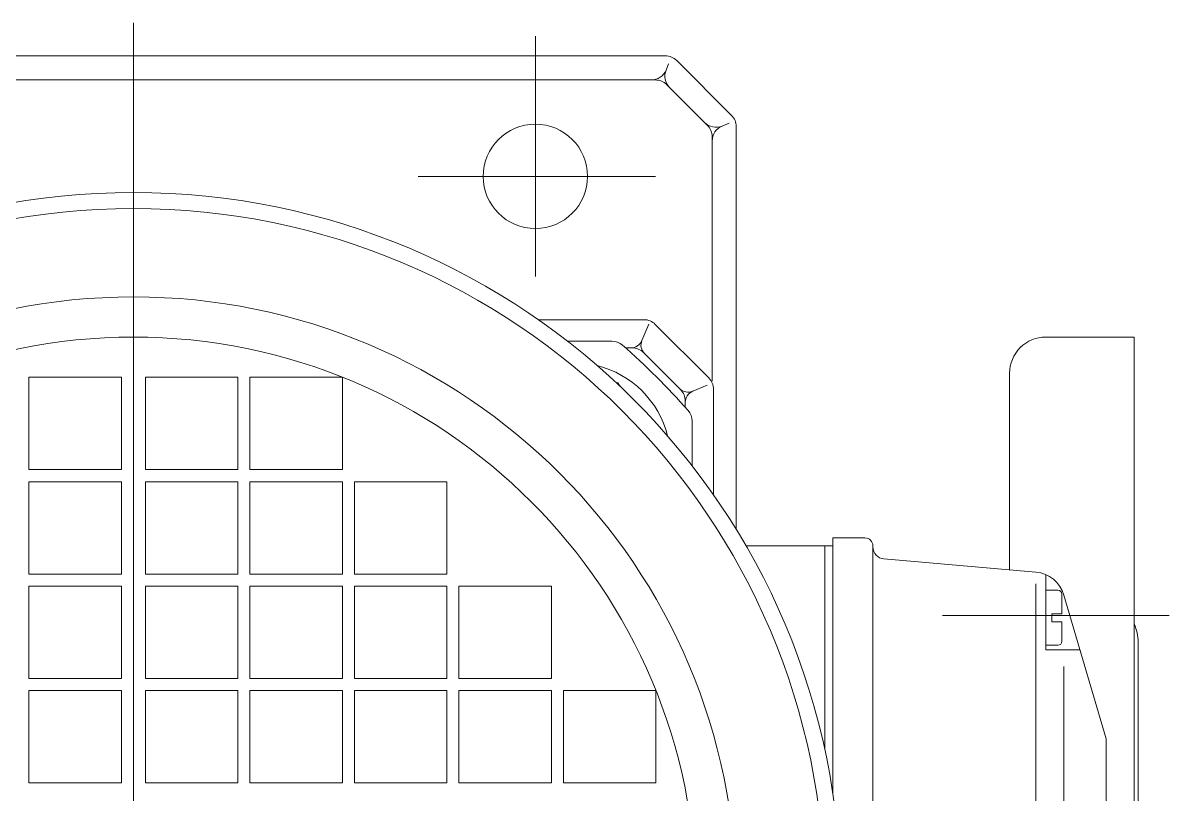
# Model space of a CAD drawing. Header units: millimetres. Extents: x 226317 to 226469, y 8188100 to 8188260.
# Drawn here: x 226391.6754 to 226391.818, y 8188239.7216 to 8188239.8176 of the extents above; entities that cross this region are included whole.
import ezdxf

# ---------------------------------------------------------------- set-up
doc = ezdxf.new("R2010")
doc.units = ezdxf.units.MM
doc.layers.add('0-BLOCK-SANIT', color=8, linetype='Continuous', lineweight=25)

# ---------------------------------------------------------------- blocks, each defined once
blk = doc.blocks.new('manifold')
at = {"layer": '0-BLOCK-SANIT', "color": 8, "lineweight": 0}
for p, q in [((0.6376478532329202, -1.890236202569213, -9.698933451613519e-07), (0.6376478532329202, -1.757893670292106, -9.698933451613519e-07)), ((0.6376478532329202, -1.890236202569213, -9.698933451613519e-07), (0.6376478532329202, -1.757893670292106, -9.698933451613519e-07)), ((0.634647854603827, -1.888993522094097, -9.698933451613519e-07), (0.634647854603827, -1.759136833192315, -9.698933451613519e-07)), ((0.634647854603827, -1.888993522094097, -9.698933451613519e-07), (0.634647854603827, -1.759136833192315, -9.698933451613519e-07)), ((0.5586479613557458, -1.811064813227858, -9.698933451613519e-07), (0.5471479604020715, -1.811064813227858, -9.698933451613519e-07)), ((0.5471479604020715, -1.822564812318888, -9.698933451613519e-07), (0.5471479604020715, -1.811064813227858, -9.698933451613519e-07)), ((0.5586479613557458, -1.811064813227858, -9.698933451613519e-07), (0.5471479604020715, -1.811064813227858, -9.698933451613519e-07)), ((0.5471479604020715, -1.822564812318888, -9.698933451613519e-07), (0.5471479604020715, -1.811064813227858, -9.698933451613519e-07)), ((0.5586479613557458, -1.822564812318888, -9.698933451613519e-07), (0.5586479613557458, -1.811064813227858, -9.698933451613519e-07)), ((0.5586479613557458, -1.822564812318888, -9.698933451613519e-07), (0.5586479613557458, -1.811064813227858, -9.698933451613519e-07)), ((0.5601479606702924, -1.822564812318888, -9.698933451613519e-07), (0.5601479606702924, -1.811064813227858, -9.698933451613519e-07)), ((0.5716479597613215, -1.811064813227858, -9.698933451613519e-07), (0.5601479606702924, -1.811064813227858, -9.698933451613519e-07)), ((0.5601479606702924, -1.822564812318888, -9.698933451613519e-07), (0.5601479606702924, -1.811064813227858, -9.698933451613519e-07)), ((0.5716479597613215, -1.811064813227858, -9.698933451613519e-07), (0.5601479606702924, -1.811064813227858, -9.698933451613519e-07)), ((0.5716479597613215, -1.822564812318888, -9.698933451613519e-07), (0.5716479597613215, -1.811064813227858, -9.698933451613519e-07)), ((0.5716479597613215, -1.822564812318888, -9.698933451613519e-07), (0.5716479597613215, -1.811064813227858, -9.698933451613519e-07)), ((0.5731479609385133, -1.822564812318888, -9.698933451613519e-07), (0.5731479609385133, -1.811064813227858, -9.698933451613519e-07)), ((0.5846479600295424, -1.811064813227858, -9.698933451613519e-07), (0.5731479609385133, -1.811064813227858, -9.698933451613519e-07)), ((0.5731479609385133, -1.822564812318888, -9.698933451613519e-07), (0.5731479609385133, -1.811064813227858, -9.698933451613519e-07)), ((0.5846479600295424, -1.811064813227858, -9.698933451613519e-07), (0.5731479609385133, -1.811064813227858, -9.698933451613519e-07)), ((0.5846479600295424, -1.822564812318888, -9.698933451613519e-07), (0.5846479600295424, -1.811064813227858, -9.698933451613519e-07)), ((0.5846479600295424, -1.822564812318888, -9.698933451613519e-07), (0.5846479600295424, -1.811064813227858, -9.698933451613519e-07)), ((0.5861479612067342, -1.822564812318888, -9.698933451613519e-07), (0.5861479612067342, -1.811064813227858, -9.698933451613519e-07)), ((0.5976479602977633, -1.811064813227858, -9.698933451613519e-07), (0.5861479612067342, -1.811064813227858, -9.698933451613519e-07)), ((0.5861479612067342, -1.822564812318888, -9.698933451613519e-07), (0.5861479612067342, -1.811064813227858, -9.698933451613519e-07)), ((0.5976479602977633, -1.811064813227858, -9.698933451613519e-07), (0.5861479612067342, -1.811064813227858, -9.698933451613519e-07)), ((0.5976479602977633, -1.822564812318888, -9.698933451613519e-07), (0.5976479602977633, -1.811064813227858, -9.698933451613519e-07)), ((0.5976479602977633, -1.822564812318888, -9.698933451613519e-07), (0.5976479602977633, -1.811064813227858, -9.698933451613519e-07)), ((0.5586479613557458, -1.822564812318888, -9.698933451613519e-07), (0.5471479604020715, -1.822564812318888, -9.698933451613519e-07)), ((0.5586479613557458, -1.822564812318888, -9.698933451613519e-07), (0.5471479604020715, -1.822564812318888, -9.698933451613519e-07)), ((0.5716479597613215, -1.822564812318888, -9.698933451613519e-07), (0.5601479606702924, -1.822564812318888, -9.698933451613519e-07)), ((0.5716479597613215, -1.822564812318888, -9.698933451613519e-07), (0.5601479606702924, -1.822564812318888, -9.698933451613519e-07)), ((0.5846479600295424, -1.822564812318888, -9.698933451613519e-07), (0.5731479609385133, -1.822564812318888, -9.698933451613519e-07)), ((0.5846479600295424, -1.822564812318888, -9.698933451613519e-07), (0.5731479609385133, -1.822564812318888, -9.698933451613519e-07)), ((0.5976479602977633, -1.822564812318888, -9.698933451613519e-07), (0.5861479612067342, -1.822564812318888, -9.698933451613519e-07)), ((0.5976479602977633, -1.822564812318888, -9.698933451613519e-07), (0.5861479612067342, -1.822564812318888, -9.698933451613519e-07)), ((0.6417482411488891, -1.824064813496079, -9.698933451613519e-07), (0.4244441641494632, -1.824064813496079, -9.698933451613519e-07)), ((0.6417482411488891, -1.824064813496079, -9.698933451613519e-07), (0.4244441641494632, -1.824064813496079, -9.698933451613519e-07)), ((0.5471479604020715, -1.8370648137643, -9.698933451613519e-07), (0.5471479604020715, -1.825564812810626, -9.698933451613519e-07)), ((0.5471479604020715, -1.825564812810626, -9.698933451613519e-07), (0.5586479613557458, -1.825564812810626, -9.698933451613519e-07)), ((0.5471479604020715, -1.8370648137643, -9.698933451613519e-07), (0.5471479604020715, -1.825564812810626, -9.698933451613519e-07)), ((0.5471479604020715, -1.825564812810626, -9.698933451613519e-07), (0.5586479613557458, -1.825564812810626, -9.698933451613519e-07)), ((0.5586479613557458, -1.8370648137643, -9.698933451613519e-07), (0.5586479613557458, -1.825564812810626, -9.698933451613519e-07)), ((0.5586479613557458, -1.8370648137643, -9.698933451613519e-07), (0.5586479613557458, -1.825564812810626, -9.698933451613519e-07)), ((0.5601479606702924, -1.8370648137643, -9.698933451613519e-07), (0.5601479606702924, -1.825564812810626, -9.698933451613519e-07)), ((0.5601479606702924, -1.825564812810626, -9.698933451613519e-07), (0.5716479597613215, -1.825564812810626, -9.698933451613519e-07)), ((0.5601479606702924, -1.8370648137643, -9.698933451613519e-07), (0.5601479606702924, -1.825564812810626, -9.698933451613519e-07)), ((0.5601479606702924, -1.825564812810626, -9.698933451613519e-07), (0.5716479597613215, -1.825564812810626, -9.698933451613519e-07)), ((0.5716479597613215, -1.8370648137643, -9.698933451613519e-07), (0.5716479597613215, -1.825564812810626, -9.698933451613519e-07)), ((0.5716479597613215, -1.8370648137643, -9.698933451613519e-07), (0.5716479597613215, -1.825564812810626, -9.698933451613519e-07)), ((0.5731479609385133, -1.8370648137643, -9.698933451613519e-07), (0.5731479609385133, -1.825564812810626, -9.698933451613519e-07)), ((0.5731479609385133, -1.825564812810626, -9.698933451613519e-07), (0.5846479600295424, -1.825564812810626, -9.698933451613519e-07)), ((0.5731479609385133, -1.8370648137643, -9.698933451613519e-07), (0.5731479609385133, -1.825564812810626, -9.698933451613519e-07)), ((0.5731479609385133, -1.825564812810626, -9.698933451613519e-07), (0.5846479600295424, -1.825564812810626, -9.698933451613519e-07)), ((0.5846479600295424, -1.8370648137643, -9.698933451613519e-07), (0.5846479600295424, -1.825564812810626, -9.698933451613519e-07)), ((0.5846479600295424, -1.8370648137643, -9.698933451613519e-07), (0.5846479600295424, -1.825564812810626, -9.698933451613519e-07)), ((0.5861479612067342, -1.825564812810626, -9.698933451613519e-07), (0.5976479602977633, -1.825564812810626, -9.698933451613519e-07)), ((0.5861479612067342, -1.8370648137643, -9.698933451613519e-07), (0.5861479612067342, -1.825564812810626, -9.698933451613519e-07)), ((0.5861479612067342, -1.825564812810626, -9.698933451613519e-07), (0.5976479602977633, -1.825564812810626, -9.698933451613519e-07)), ((0.5861479612067342, -1.8370648137643, -9.698933451613519e-07), (0.5861479612067342, -1.825564812810626, -9.698933451613519e-07)), ((0.5976479602977633, -1.8370648137643, -9.698933451613519e-07), (0.5976479602977633, -1.825564812810626, -9.698933451613519e-07)), ((0.5976479602977633, -1.8370648137643, -9.698933451613519e-07), (0.5976479602977633, -1.825564812810626, -9.698933451613519e-07)), ((0.5471479604020715, -1.8370648137643, -9.698933451613519e-07), (0.5586479613557458, -1.8370648137643, -9.698933451613519e-07)), ((0.5471479604020715, -1.8370648137643, -9.698933451613519e-07), (0.5586479613557458, -1.8370648137643, -9.698933451613519e-07)), ((0.5601479606702924, -1.8370648137643, -9.698933451613519e-07), (0.5716479597613215, -1.8370648137643, -9.698933451613519e-07)), ((0.5601479606702924, -1.8370648137643, -9.698933451613519e-07), (0.5716479597613215, -1.8370648137643, -9.698933451613519e-07)), ((0.5731479609385133, -1.8370648137643, -9.698933451613519e-07), (0.5846479600295424, -1.8370648137643, -9.698933451613519e-07)), ((0.5731479609385133, -1.8370648137643, -9.698933451613519e-07), (0.5846479600295424, -1.8370648137643, -9.698933451613519e-07)), ((0.5861479612067342, -1.8370648137643, -9.698933451613519e-07), (0.5976479602977633, -1.8370648137643, -9.698933451613519e-07)), ((0.5861479612067342, -1.8370648137643, -9.698933451613519e-07), (0.5976479602977633, -1.8370648137643, -9.698933451613519e-07)), ((0.5471479604020715, -1.838564813078847, -9.698933451613519e-07), (0.5586479613557458, -1.838564813078847, -9.698933451613519e-07)), ((0.5471479604020715, -1.850064814032521, -9.698933451613519e-07), (0.5471479604020715, -1.838564813078847, -9.698933451613519e-07)), ((0.5471479604020715, -1.838564813078847, -9.698933451613519e-07), (0.5586479613557458, -1.838564813078847, -9.698933451613519e-07)), ((0.5471479604020715, -1.850064814032521, -9.698933451613519e-07), (0.5471479604020715, -1.838564813078847, -9.698933451613519e-07)), ((0.5586479613557458, -1.850064814032521, -9.698933451613519e-07), (0.5586479613557458, -1.838564813078847, -9.698933451613519e-07)), ((0.5586479613557458, -1.850064814032521, -9.698933451613519e-07), (0.5586479613557458, -1.838564813078847, -9.698933451613519e-07)), ((0.5601479606702924, -1.838564813078847, -9.698933451613519e-07), (0.5716479597613215, -1.838564813078847, -9.698933451613519e-07)), ((0.5601479606702924, -1.850064814032521, -9.698933451613519e-07), (0.5601479606702924, -1.838564813078847, -9.698933451613519e-07)), ((0.5601479606702924, -1.838564813078847, -9.698933451613519e-07), (0.5716479597613215, -1.838564813078847, -9.698933451613519e-07)), ((0.5601479606702924, -1.850064814032521, -9.698933451613519e-07), (0.5601479606702924, -1.838564813078847, -9.698933451613519e-07)), ((0.5716479597613215, -1.850064814032521, -9.698933451613519e-07), (0.5716479597613215, -1.838564813078847, -9.698933451613519e-07)), ((0.5716479597613215, -1.850064814032521, -9.698933451613519e-07), (0.5716479597613215, -1.838564813078847, -9.698933451613519e-07)), ((0.5731479609385133, -1.838564813078847, -9.698933451613519e-07), (0.5846479600295424, -1.838564813078847, -9.698933451613519e-07)), ((0.5731479609385133, -1.850064814032521, -9.698933451613519e-07), (0.5731479609385133, -1.838564813078847, -9.698933451613519e-07)), ((0.5731479609385133, -1.838564813078847, -9.698933451613519e-07), (0.5846479600295424, -1.838564813078847, -9.698933451613519e-07)), ((0.5731479609385133, -1.850064814032521, -9.698933451613519e-07), (0.5731479609385133, -1.838564813078847, -9.698933451613519e-07)), ((0.5846479600295424, -1.850064814032521, -9.698933451613519e-07), (0.5846479600295424, -1.838564813078847, -9.698933451613519e-07)), ((0.5846479600295424, -1.850064814032521, -9.698933451613519e-07), (0.5846479600295424, -1.838564813078847, -9.698933451613519e-07)), ((0.5861479612067342, -1.838564813078847, -9.698933451613519e-07), (0.5976479602977633, -1.838564813078847, -9.698933451613519e-07)), ((0.5861479612067342, -1.850064814032521, -9.698933451613519e-07), (0.5861479612067342, -1.838564813078847, -9.698933451613519e-07)), ((0.5861479612067342, -1.838564813078847, -9.698933451613519e-07), (0.5976479602977633, -1.838564813078847, -9.698933451613519e-07)), ((0.5861479612067342, -1.850064814032521, -9.698933451613519e-07), (0.5861479612067342, -1.838564813078847, -9.698933451613519e-07)), ((0.5976479602977633, -1.850064814032521, -9.698933451613519e-07), (0.5976479602977633, -1.838564813078847, -9.698933451613519e-07)), ((0.5976479602977633, -1.850064814032521, -9.698933451613519e-07), (0.5976479602977633, -1.838564813078847, -9.698933451613519e-07)), ((0.5471479604020715, -1.850064814032521, -9.698933451613519e-07), (0.5586479613557458, -1.850064814032521, -9.698933451613519e-07)), ((0.5471479604020715, -1.850064814032521, -9.698933451613519e-07), (0.5586479613557458, -1.850064814032521, -9.698933451613519e-07)), ((0.5601479606702924, -1.850064814032521, -9.698933451613519e-07), (0.5716479597613215, -1.850064814032521, -9.698933451613519e-07)), ((0.5601479606702924, -1.850064814032521, -9.698933451613519e-07), (0.5716479597613215, -1.850064814032521, -9.698933451613519e-07)), ((0.5731479609385133, -1.850064814032521, -9.698933451613519e-07), (0.5846479600295424, -1.850064814032521, -9.698933451613519e-07)), ((0.5731479609385133, -1.850064814032521, -9.698933451613519e-07), (0.5846479600295424, -1.850064814032521, -9.698933451613519e-07)), ((0.5861479612067342, -1.850064814032521, -9.698933451613519e-07), (0.5976479602977633, -1.850064814032521, -9.698933451613519e-07)), ((0.5861479612067342, -1.850064814032521, -9.698933451613519e-07), (0.5976479602977633, -1.850064814032521, -9.698933451613519e-07)), ((0.5471479604020715, -1.851564813347068, -9.698933451613519e-07), (0.5586479613557458, -1.851564813347068, -9.698933451613519e-07)), ((0.5471479604020715, -1.863064812438097, -9.698933451613519e-07), (0.5471479604020715, -1.851564813347068, -9.698933451613519e-07)), ((0.5471479604020715, -1.851564813347068, -9.698933451613519e-07), (0.5586479613557458, -1.851564813347068, -9.698933451613519e-07)), ((0.5471479604020715, -1.863064812438097, -9.698933451613519e-07), (0.5471479604020715, -1.851564813347068, -9.698933451613519e-07)), ((0.5586479613557458, -1.863064812438097, -9.698933451613519e-07), (0.5586479613557458, -1.851564813347068, -9.698933451613519e-07)), ((0.5586479613557458, -1.863064812438097, -9.698933451613519e-07), (0.5586479613557458, -1.851564813347068, -9.698933451613519e-07)), ((0.5601479606702924, -1.851564813347068, -9.698933451613519e-07), (0.5716479597613215, -1.851564813347068, -9.698933451613519e-07)), ((0.5601479606702924, -1.863064812438097, -9.698933451613519e-07), (0.5601479606702924, -1.851564813347068, -9.698933451613519e-07)), ((0.5601479606702924, -1.851564813347068, -9.698933451613519e-07), (0.5716479597613215, -1.851564813347068, -9.698933451613519e-07)), ((0.5601479606702924, -1.863064812438097, -9.698933451613519e-07), (0.5601479606702924, -1.851564813347068, -9.698933451613519e-07)), ((0.5716479597613215, -1.863064812438097, -9.698933451613519e-07), (0.5716479597613215, -1.851564813347068, -9.698933451613519e-07)), ((0.5716479597613215, -1.863064812438097, -9.698933451613519e-07), (0.5716479597613215, -1.851564813347068, -9.698933451613519e-07)), ((0.5731479609385133, -1.851564813347068, -9.698933451613519e-07), (0.5846479600295424, -1.851564813347068, -9.698933451613519e-07)), ((0.5731479609385133, -1.863064812438097, -9.698933451613519e-07), (0.5731479609385133, -1.851564813347068, -9.698933451613519e-07)), ((0.5731479609385133, -1.851564813347068, -9.698933451613519e-07), (0.5846479600295424, -1.851564813347068, -9.698933451613519e-07)), ((0.5731479609385133, -1.863064812438097, -9.698933451613519e-07), (0.5731479609385133, -1.851564813347068, -9.698933451613519e-07)), ((0.5846479600295424, -1.863064812438097, -9.698933451613519e-07), (0.5846479600295424, -1.851564813347068, -9.698933451613519e-07)), ((0.5846479600295424, -1.863064812438097, -9.698933451613519e-07), (0.5846479600295424, -1.851564813347068, -9.698933451613519e-07)), ((0.6226479606702924, -1.859480341838207, -9.698933451613519e-07), (0.6226479606702924, -1.888996941910591, -9.698933451613519e-07)), ((0.6226479606702924, -1.859480341838207, -9.698933451613519e-07), (0.6226479606702924, -1.888996941910591, -9.698933451613519e-07)), ((0.5471479604020715, -1.863064812438097, -9.698933451613519e-07), (0.5586479613557458, -1.863064812438097, -9.698933451613519e-07)), ((0.5471479604020715, -1.863064812438097, -9.698933451613519e-07), (0.5586479613557458, -1.863064812438097, -9.698933451613519e-07)), ((0.5601479606702924, -1.863064812438097, -9.698933451613519e-07), (0.5716479597613215, -1.863064812438097, -9.698933451613519e-07)), ((0.5601479606702924, -1.863064812438097, -9.698933451613519e-07), (0.5716479597613215, -1.863064812438097, -9.698933451613519e-07)), ((0.5731479609385133, -1.863064812438097, -9.698933451613519e-07), (0.5846479600295424, -1.863064812438097, -9.698933451613519e-07)), ((0.5731479609385133, -1.863064812438097, -9.698933451613519e-07), (0.5846479600295424, -1.863064812438097, -9.698933451613519e-07)), ((0.5471479604020715, -1.864564813615289, -9.698933451613519e-07), (0.5586479613557458, -1.864564813615289, -9.698933451613519e-07)), ((0.5471479604020715, -1.876064812706318, -9.698933451613519e-07), (0.5471479604020715, -1.864564813615289, -9.698933451613519e-07)), ((0.5471479604020715, -1.864564813615289, -9.698933451613519e-07), (0.5586479613557458, -1.864564813615289, -9.698933451613519e-07)), ((0.5471479604020715, -1.876064812706318, -9.698933451613519e-07), (0.5471479604020715, -1.864564813615289, -9.698933451613519e-07)), ((0.5586479613557458, -1.876064812706318, -9.698933451613519e-07), (0.5586479613557458, -1.864564813615289, -9.698933451613519e-07)), ((0.5586479613557458, -1.876064812706318, -9.698933451613519e-07), (0.5586479613557458, -1.864564813615289, -9.698933451613519e-07)), ((0.5601479606702924, -1.864564813615289, -9.698933451613519e-07), (0.5716479597613215, -1.864564813615289, -9.698933451613519e-07)), ((0.5601479606702924, -1.876064812706318, -9.698933451613519e-07), (0.5601479606702924, -1.864564813615289, -9.698933451613519e-07)), ((0.5601479606702924, -1.864564813615289, -9.698933451613519e-07), (0.5716479597613215, -1.864564813615289, -9.698933451613519e-07)), ((0.5601479606702924, -1.876064812706318, -9.698933451613519e-07), (0.5601479606702924, -1.864564813615289, -9.698933451613519e-07)), ((0.5716479597613215, -1.876064812706318, -9.698933451613519e-07), (0.5716479597613215, -1.864564813615289, -9.698933451613519e-07)), ((0.5716479597613215, -1.876064812706318, -9.698933451613519e-07), (0.5716479597613215, -1.864564813615289, -9.698933451613519e-07)), ((0.604811473749578, -1.874427849368658, -9.698933451613519e-07), (0.604811473749578, -1.887564083503094, -9.698933451613519e-07)), ((0.604811473749578, -1.874427849368658, -9.698933451613519e-07), (0.604811473749578, -1.887564083503094, -9.698933451613519e-07)), ((0.6101746326312423, -1.874064812378492, -9.698933451613519e-07), (0.6400993624702096, -1.874064812378492, -9.698933451613519e-07)), ((0.6101746326312423, -1.874064812378492, -9.698933451613519e-07), (0.6400993624702096, -1.874064812378492, -9.698933451613519e-07)), ((0.5471479604020715, -1.876064812706318, -9.698933451613519e-07), (0.5586479613557458, -1.876064812706318, -9.698933451613519e-07)), ((0.5471479604020715, -1.876064812706318, -9.698933451613519e-07), (0.5586479613557458, -1.876064812706318, -9.698933451613519e-07)), ((0.5601479606702924, -1.876064812706318, -9.698933451613519e-07), (0.5716479597613215, -1.876064812706318, -9.698933451613519e-07)), ((0.5601479606702924, -1.876064812706318, -9.698933451613519e-07), (0.5716479597613215, -1.876064812706318, -9.698933451613519e-07)), ((0.5471479604020715, -1.877564813883509, -9.698933451613519e-07), (0.5586479613557458, -1.877564813883509, -9.698933451613519e-07)), ((0.5471479604020715, -1.889064811111894, -9.698933451613519e-07), (0.5471479604020715, -1.877564813883509, -9.698933451613519e-07)), ((0.5471479604020715, -1.877564813883509, -9.698933451613519e-07), (0.5586479613557458, -1.877564813883509, -9.698933451613519e-07)), ((0.5471479604020715, -1.889064811111894, -9.698933451613519e-07), (0.5471479604020715, -1.877564813883509, -9.698933451613519e-07)), ((0.5586479613557458, -1.889064811111894, -9.698933451613519e-07), (0.5586479613557458, -1.877564813883509, -9.698933451613519e-07)), ((0.5586479613557458, -1.889064811111894, -9.698933451613519e-07), (0.5586479613557458, -1.877564813883509, -9.698933451613519e-07)), ((0.6021476248279214, -1.883592642785516, -9.698933451613519e-07), (0.6021476248279214, -1.87804430531105, -9.698933451613519e-07)), ((0.6021476248279214, -1.883592642785516, -9.698933451613519e-07), (0.6021476248279214, -1.87804430531105, -9.698933451613519e-07)), ((0.5965267913416028, -1.884591558889952, -9.698933451613519e-07), (0.5969498669728637, -1.884347293467727, -9.698933451613519e-07)), ((0.5965267913416028, -1.884591558889952, -9.698933451613519e-07), (0.5969498669728637, -1.884347293467727, -9.698933451613519e-07)), ((0.596949870698154, -1.884347286017146, -9.698933451613519e-07), (0.596949870698154, -1.884141961054411, -9.698933451613519e-07)), ((0.596949870698154, -1.884347286017146, -9.698933451613519e-07), (0.596949870698154, -1.884141961054411, -9.698933451613519e-07)), ((0.6012979550287127, -1.885309932695236, -9.698933451613519e-07), (0.6012979550287127, -1.886108757869806, -9.698933451613519e-07)), ((0.6012979550287127, -1.885309932695236, -9.698933451613519e-07), (0.6012979550287127, -1.886108757869806, -9.698933451613519e-07)), ((0.5961049338802695, -1.892128681705799, -9.698933451613519e-07), (0.6007114863023162, -1.887522133009043, -9.698933451613519e-07)), ((0.5961049338802695, -1.892128681705799, -9.698933451613519e-07), (0.6007114863023162, -1.887522133009043, -9.698933451613519e-07)), ((0.604260521940887, -1.88816328527173, -9.698933451613519e-07), (0.602224257774651, -1.887319827394094, -9.698933451613519e-07)), ((0.604260521940887, -1.88816328527173, -9.698933451613519e-07), (0.602224257774651, -1.887319827394094, -9.698933451613519e-07)), ((0.5471479604020715, -1.889064811111894, -9.698933451613519e-07), (0.5586479613557458, -1.889064811111894, -9.698933451613519e-07)), ((0.5471479604020715, -1.889064811111894, -9.698933451613519e-07), (0.5586479613557458, -1.889064811111894, -9.698933451613519e-07)), ((0.5975602334365249, -1.895642118470278, -9.698933451613519e-07), (0.6042250944301486, -1.888977257476654, -9.698933451613519e-07)), ((0.5975602334365249, -1.895642118470278, -9.698933451613519e-07), (0.6042250944301486, -1.888977257476654, -9.698933451613519e-07)), ((0.6289898464456201, -1.895478036196437, -9.698933451613519e-07), (0.6340608904138207, -1.890406861843076, -9.698933451613519e-07)), ((0.6289898464456201, -1.895478036196437, -9.698933451613519e-07), (0.6340608904138207, -1.890406861843076, -9.698933451613519e-07)), ((0.6366517776623368, -1.89065068209311, -9.698933451613519e-07), (0.6358831962570548, -1.890332313196268, -9.698933451613519e-07)), ((0.6366517776623368, -1.89065068209311, -9.698933451613519e-07), (0.6358831962570548, -1.890332313196268, -9.698933451613519e-07)), ((0.630232154391706, -1.898478388728108, -9.698933451613519e-07), (0.6370605854317546, -1.891649786324706, -9.698933451613519e-07)), ((0.630232154391706, -1.898478388728108, -9.698933451613519e-07), (0.6370605854317546, -1.891649786324706, -9.698933451613519e-07)), ((0.5866296188905835, -1.893562862591352, -9.698933451613519e-07), (0.5921769225969911, -1.893562862591352, -9.698933451613519e-07)), ((0.5866296188905835, -1.893562862591352, -9.698933451613519e-07), (0.5921769225969911, -1.893562862591352, -9.698933451613519e-07)), ((0.5938930166885257, -1.892714716435876, -9.698933451613519e-07), (0.594691296108067, -1.892714716435876, -9.698933451613519e-07)), ((0.5938930166885257, -1.892714716435876, -9.698933451613519e-07), (0.594691296108067, -1.892714716435876, -9.698933451613519e-07)), ((0.5966502549126744, -1.895444728375878, -9.698933451613519e-07), (0.5959031051024795, -1.893640953989234, -9.698933451613519e-07)), ((0.5966502549126744, -1.895444728375878, -9.698933451613519e-07), (0.5959031051024795, -1.893640953989234, -9.698933451613519e-07)), ((0.5961467092856765, -1.896228142024484, -9.698933451613519e-07), (0.5830111810937524, -1.896228142024484, -9.698933451613519e-07)), ((0.5961467092856765, -1.896228142024484, -9.698933451613519e-07), (0.5830111810937524, -1.896228142024484, -9.698933451613519e-07)), ((0.5971384095028043, -1.896064812259283, -9.698933451613519e-07), (0.6275767786428332, -1.896064812259283, -9.698933451613519e-07)), ((0.5971384095028043, -1.896064812259283, -9.698933451613519e-07), (0.6275767786428332, -1.896064812259283, -9.698933451613519e-07)), ((0.6292789662256837, -1.898174006433692, -9.698933451613519e-07), (0.628916178829968, -1.897298170195427, -9.698933451613519e-07)), ((0.6292789662256837, -1.898174006433692, -9.698933451613519e-07), (0.628916178829968, -1.897298170195427, -9.698933451613519e-07)), ((0.5786805534735322, -1.899064812751021, -9.698933451613519e-07), (0.6288635516539216, -1.899064812751021, -9.698933451613519e-07)), ((0.5786805534735322, -1.899064812751021, -9.698933451613519e-07), (0.6288635516539216, -1.899064812751021, -9.698933451613519e-07)), ((0.5766479289159179, -1.90027501800796, -9.698933451613519e-07), (0.5766479289159179, -1.911064812855329, -9.698933451613519e-07)), ((0.5766479289159179, -1.90027501800796, -9.698933451613519e-07), (0.5766479289159179, -1.911064812855329, -9.698933451613519e-07)), ((0.5513024413958192, -1.910064812691417, -9.698933451613519e-07), (0.5766479289159179, -1.910064812691417, -9.698933451613519e-07)), ((0.5513024413958192, -1.910064812691417, -9.698933451613519e-07), (0.5766479289159179, -1.910064812691417, -9.698933451613519e-07)), ((0.5458767199888825, -1.911064812855329, -9.698933451613519e-07), (0.5776479290798306, -1.911064812855329, -9.698933451613519e-07)), ((0.5458767199888825, -1.911064812855329, -9.698933451613519e-07), (0.5776479290798306, -1.911064812855329, -9.698933451613519e-07)), ((0.5776479290798306, -1.911064812855329, -9.698933451613519e-07), (0.5776479290798306, -1.91506481351098, -9.698933451613519e-07)), ((0.5776479290798306, -1.911064812855329, -9.698933451613519e-07), (0.5776479290798306, -1.91506481351098, -9.698933451613519e-07)), ((0.4887729613110423, -1.916064813674893, -9.698933451613519e-07), (0.5765232043340802, -1.916064813674893, -9.698933451613519e-07)), ((0.4887729613110423, -1.916064813674893, -9.698933451613519e-07), (0.5765232043340802, -1.916064813674893, -9.698933451613519e-07)), ((0.5765232043340802, -1.916064813674893, -9.698933451613519e-07), (0.5766479605808854, -1.916064813674893, -9.698933451613519e-07)), ((0.5765232043340802, -1.916064813674893, -9.698933451613519e-07), (0.5766479605808854, -1.916064813674893, -9.698933451613519e-07)), ((0.5733848987147212, -1.936340469808783, -9.698933451613519e-07), (0.5750288525596261, -1.917435003386345, -9.698933451613519e-07)), ((0.5733848987147212, -1.936340469808783, -9.698933451613519e-07), (0.5750288525596261, -1.917435003386345, -9.698933451613519e-07)), ((0.568005352281034, -1.924698602349963, -9.698933451613519e-07), (0.568005352281034, -1.952906366379466, -9.698933451613519e-07)), ((0.568005352281034, -1.924698602349963, -9.698933451613519e-07), (0.568005352281034, -1.952906366379466, -9.698933451613519e-07)), ((0.5736695984378457, -1.933066278637853, -9.698933451613519e-07), (0.5981480525806546, -1.933066278637853, -9.698933451613519e-07)), ((0.5736695984378457, -1.933066278637853, -9.698933451613519e-07), (0.5981480525806546, -1.933066278637853, -9.698933451613519e-07)), ((0.493663371540606, -1.936340447457042, -9.698933451613519e-07), (0.5719429133459926, -1.936340447457042, -9.698933451613519e-07)), ((0.493663371540606, -1.936340447457042, -9.698933451613519e-07), (0.5719429133459926, -1.936340447457042, -9.698933451613519e-07)), ((0.5637113461270928, -1.937564812542405, -9.698933451613519e-07), (0.5730785941705108, -1.937564812542405, -9.698933451613519e-07)), ((0.5637113461270928, -1.941826775611844, -9.698933451613519e-07), (0.5637113461270928, -1.937564812542405, -9.698933451613519e-07)), ((0.5637113461270928, -1.937564812542405, -9.698933451613519e-07), (0.5730785941705108, -1.937564812542405, -9.698933451613519e-07)), ((0.5637113461270928, -1.941826775611844, -9.698933451613519e-07), (0.5637113461270928, -1.937564812542405, -9.698933451613519e-07)), ((0.5642813527956605, -1.939073113666382, -9.698933451613519e-07), (0.5642813527956605, -1.937564812542405, -9.698933451613519e-07)), ((0.5642813527956605, -1.939073113666382, -9.698933451613519e-07), (0.5642813527956605, -1.937564812542405, -9.698933451613519e-07)), ((0.5711413389071822, -1.937564812542405, -9.698933451613519e-07), (0.5711413389071822, -1.939073113666382, -9.698933451613519e-07)), ((0.5711413389071822, -1.937564812542405, -9.698933451613519e-07), (0.5711413389071822, -1.939073113666382, -9.698933451613519e-07)), ((0.6026478679850698, -1.937566280306783, -9.698933451613519e-07), (0.6026478679850698, -1.948566278384533, -9.698933451613519e-07)), ((0.6026478679850698, -1.937566280306783, -9.698933451613519e-07), (0.6026478679850698, -1.948566278384533, -9.698933451613519e-07)), ((0.5682113459333777, -1.938303092436399, -9.698933451613519e-07), (0.567211345769465, -1.938303092436399, -9.698933451613519e-07)), ((0.567211345769465, -1.938303092436399, -9.698933451613519e-07), (0.567211345769465, -1.939573112817015, -9.698933451613519e-07)), ((0.5682113459333777, -1.938303092436399, -9.698933451613519e-07), (0.567211345769465, -1.938303092436399, -9.698933451613519e-07)), ((0.567211345769465, -1.938303092436399, -9.698933451613519e-07), (0.567211345769465, -1.939573112817015, -9.698933451613519e-07)), ((0.5682113459333777, -1.939573112817015, -9.698933451613519e-07), (0.5682113459333777, -1.938303092436399, -9.698933451613519e-07)), ((0.5682113459333777, -1.939573112817015, -9.698933451613519e-07), (0.5682113459333777, -1.938303092436399, -9.698933451613519e-07)), ((0.5031516226008534, -1.939832877309527, -9.698933451613519e-07), (0.5616364860907197, -1.939832877309527, -9.698933451613519e-07)), ((0.5031516226008534, -1.939832877309527, -9.698933451613519e-07), (0.5616364860907197, -1.939832877309527, -9.698933451613519e-07)), ((0.5526481261476874, -1.945064922736492, -9.698933451613519e-07), (0.5705237044021487, -1.939833048672881, -9.698933451613519e-07)), ((0.5526481261476874, -1.945064922736492, -9.698933451613519e-07), (0.5705237044021487, -1.939833048672881, -9.698933451613519e-07)), ((0.567211345769465, -1.939573112817015, -9.698933451613519e-07), (0.5647813519462943, -1.939573112817015, -9.698933451613519e-07)), ((0.567211345769465, -1.939573112817015, -9.698933451613519e-07), (0.5647813519462943, -1.939573112817015, -9.698933451613519e-07)), ((0.5706413378939033, -1.939573112817015, -9.698933451613519e-07), (0.5682113459333777, -1.939573112817015, -9.698933451613519e-07)), ((0.5706413378939033, -1.939573112817015, -9.698933451613519e-07), (0.5682113459333777, -1.939573112817015, -9.698933451613519e-07)), ((0.5126479910686612, -1.945064812840428, -9.698933451613519e-07), (0.5526479305699468, -1.945064812840428, -9.698933451613519e-07)), ((0.5126479910686612, -1.945064812840428, -9.698933451613519e-07), (0.5526479305699468, -1.945064812840428, -9.698933451613519e-07)), ((0.4626480517908931, -1.948566278384533, -9.698933451613519e-07), (0.6026478679850698, -1.948566278384533, -9.698933451613519e-07)), ((0.4626480517908931, -1.948566278384533, -9.698933451613519e-07), (0.6026478679850698, -1.948566278384533, -9.698933451613519e-07)), ((0.5006476854905486, -1.949066277535167, -9.698933451613519e-07), (0.5646482361480594, -1.949066277535167, -9.698933451613519e-07)), ((0.5006476854905486, -1.949066277535167, -9.698933451613519e-07), (0.5646482361480594, -1.949066277535167, -9.698933451613519e-07))]:
    blk.add_line(p, q, dxfattribs=at)
for centre, radius in [((0.532647960819304, -1.824064813496079, -9.698933451613519e-07), 0.08800000000000001), ((0.532647960819304, -1.824064813496079, -9.698933451613519e-07), 0.08800000000000001), ((0.532647960819304, -1.824064813496079, -9.698933451613519e-07), 0.086), ((0.532647960819304, -1.824064813496079, -9.698933451613519e-07), 0.086), ((0.532647960819304, -1.824064813496079, -9.698933451613519e-07), 0.075), ((0.532647960819304, -1.824064813496079, -9.698933451613519e-07), 0.075), ((0.532647960819304, -1.824064813496079, -9.698933451613519e-07), 0.07), ((0.532647960819304, -1.824064813496079, -9.698933451613519e-07), 0.07), ((0.6226479606702924, -1.874065298528876, -9.698933451613519e-07), 0.0065), ((0.6226479606702924, -1.874065298528876, -9.698933451613519e-07), 0.0065)]:
    blk.add_circle(centre, radius, dxfattribs=at)
for centre, radius, start, end in [((0.5874499017372727, -1.878862665907945, -9.698933451613519e-07), 0.012, 283.9804359373344, 346.0238320913052), ((0.5874499017372727, -1.878862665907945, -9.698933451613519e-07), 0.012, 283.9804359373344, 346.0238320913052), ((0.6001476245000958, -1.883592642785516, -9.698933451613519e-07), 0.002, 318.590397814024, 2.497287915285754e-05), ((0.6001476245000958, -1.883592642785516, -9.698933451613519e-07), 0.002, 318.590397814024, 2.497287915285754e-05), ((0.532647960819304, -1.824063103587832, -9.698933451613519e-07), 0.092, 311.4096288933894, 318.5903841049175), ((0.532647960819304, -1.824063103587832, -9.698933451613519e-07), 0.092, 311.4096288933894, 318.5903841049175), ((0.5992979547008872, -1.886108757869806, -9.698933451613519e-07), 0.002, 314.9997259915164, 359.9996358655399), ((0.5992979547008872, -1.886108757869806, -9.698933451613519e-07), 0.002, 314.9997259915164, 359.9996358655399), ((0.6027979543432593, -1.885934930236544, -9.698933451613519e-07), 0.0015, 180.0001459952935, 247.4997360881635), ((0.6027979543432593, -1.885934930236544, -9.698933451613519e-07), 0.0015, 180.0001459952935, 247.4997360881635), ((0.6016498981043696, -1.888706657977309, -9.698933451613519e-07), 0.0015, 67.49962912084403, 135.000144965656), ((0.6016498981043696, -1.888706657977309, -9.698933451613519e-07), 0.0015, 67.49962912084403, 135.000144965656), ((0.6028114734217525, -1.887564083503094, -9.698933451613519e-07), 0.002, 315.0010381615749, 0.001493036663544531), ((0.6028114734217525, -1.887564083503094, -9.698933451613519e-07), 0.002, 315.0010381615749, 0.001493036663544531), ((0.6326479306444526, -1.888994257838931, -9.698933451613519e-07), 0.002, 315.0029500246887, 0.00307785399750936), ((0.6326479306444526, -1.888994257838931, -9.698933451613519e-07), 0.002, 315.0029500246887, 0.00307785399750936), ((0.6366479294374585, -1.888486202748027, -9.698933451613519e-07), 0.002, 179.9993259457063, 247.4991348888602), ((0.6366479294374585, -1.888486202748027, -9.698933451613519e-07), 0.002, 179.9993259457063, 247.4991348888602), ((0.635117351077497, -1.892181755916681, -9.698933451613519e-07), 0.002, 67.49998404055556, 134.9997622140645), ((0.635117351077497, -1.892181755916681, -9.698933451613519e-07), 0.002, 67.49998404055556, 134.9997622140645), ((0.6356479460373521, -1.890237422601786, -9.698933451613519e-07), 0.002, 315.0048081400058, 1.792924657128289e-05), ((0.6356479460373521, -1.890237422601786, -9.698933451613519e-07), 0.002, 315.0048081400058, 1.792924657128289e-05), ((0.5946913873776793, -1.890715448127594, -9.698933451613519e-07), 0.002, 269.9999810035363, 314.9996719607279), ((0.5946913873776793, -1.890715448127594, -9.698933451613519e-07), 0.002, 269.9999810035363, 314.9996719607279), ((0.5972891664132476, -1.893067499564495, -9.698933451613519e-07), 0.0015, 135.0006541978486, 202.5004278371069), ((0.5972891664132476, -1.893067499564495, -9.698933451613519e-07), 0.0015, 135.0006541978486, 202.5004278371069), ((0.5921769225969911, -1.891562858538236, -9.698933451613519e-07), 0.002, 270.0000219846714, 311.4096010020916), ((0.5921769225969911, -1.891562858538236, -9.698933451613519e-07), 0.002, 270.0000219846714, 311.4096010020916), ((0.5945175280794501, -1.894215445907321, -9.698933451613519e-07), 0.0015, 22.49958998165948, 90), ((0.5945175280794501, -1.894215445907321, -9.698933451613519e-07), 0.0015, 22.49958998165948, 90), ((0.5961467092856765, -1.894228873716202, -9.698933451613519e-07), 0.002, 269.9998168655529, 314.9999451379324), ((0.5961467092856765, -1.894228873716202, -9.698933451613519e-07), 0.002, 269.9998168655529, 314.9999451379324), ((0.6270690569654107, -1.898065302462783, -9.698933451613519e-07), 0.002, 22.50691197600475, 90), ((0.6270690569654107, -1.898065302462783, -9.698933451613519e-07), 0.002, 22.50691197600475, 90), ((0.6275768699124455, -1.894065301807132, -9.698933451613519e-07), 0.002, 269.9997630778132, 315.0055180158757), ((0.6275768699124455, -1.894065301807132, -9.698933451613519e-07), 0.002, 269.9997630778132, 315.0055180158757), ((0.6307645374909043, -1.896534539700951, -9.698933451613519e-07), 0.002, 134.9972561337271, 202.495346971448), ((0.6307645374909043, -1.896534539700951, -9.698933451613519e-07), 0.002, 134.9972561337271, 202.495346971448), ((0.6288194553926587, -1.897066032455768, -9.698933451613519e-07), 0.002, 271.2661349581433, 315.000764979654), ((0.6288194553926587, -1.897066032455768, -9.698933451613519e-07), 0.002, 271.2661349581433, 315.000764979654), ((0.5765232043340802, -1.91756481298944, -9.698933451613519e-07), 0.0015, 89.99970907663004, 175.0302071243594), ((0.5765232043340802, -1.91756481298944, -9.698933451613519e-07), 0.0015, 89.99970907663004, 175.0302071243594), ((0.5766479605808854, -1.91506481351098, -9.698933451613519e-07), 0.001, 270.0000219846714, 359.9999978655659), ((0.5766479605808854, -1.91506481351098, -9.698933451613519e-07), 0.001, 270.0000219846714, 359.9999978655659), ((0.5981480525806546, -1.937564812542405, -9.698933451613519e-07), 0.004499994, 359.9999839917442, 90), ((0.5981480525806546, -1.937564812542405, -9.698933451613519e-07), 0.004499994, 359.9999839917442, 90), ((0.5693998830392957, -1.935994014085736, -9.698933451613519e-07), 0.003999999000000001, 286.3140659449919, 355.0304880046164), ((0.5693998830392957, -1.935994014085736, -9.698933451613519e-07), 0.003999999000000001, 286.3140659449919, 355.0304880046164), ((0.5647813519462943, -1.939073113666382, -9.698933451613519e-07), 0.0005, 180.0000298820776, 269.9999641415068), ((0.5647813519462943, -1.939073113666382, -9.698933451613519e-07), 0.0005, 180.0000298820776, 269.9999641415068), ((0.5706413378939033, -1.939073113666382, -9.698933451613519e-07), 0.0005, 270.0000219846714, 359.9999568844309), ((0.5706413378939033, -1.939073113666382, -9.698933451613519e-07), 0.0005, 270.0000219846714, 359.9999568844309), ((0.5646482361480594, -1.943564813525882, -9.698933451613519e-07), 0.005499992, 270.0000360719366, 294.5831438849129), ((0.5646482361480594, -1.943564813525882, -9.698933451613519e-07), 0.005499992, 270.0000360719366, 294.5831438849129)]:
    blk.add_arc(centre, radius, start, end, dxfattribs=at)
blk = doc.blocks.new('arq. estac.')
at = {"color": 1, "rotation": 90}
blk.add_blockref('manifold', (226685.2871273045, 8188243.821394606), dxfattribs=at)

msp = doc.modelspace()

# ---------------------------------------------------------------- block references
msp.add_blockref('arq. estac.', (-295.4220376470475, -4.645514124073088))

doc.saveas('drawing.dxf')
